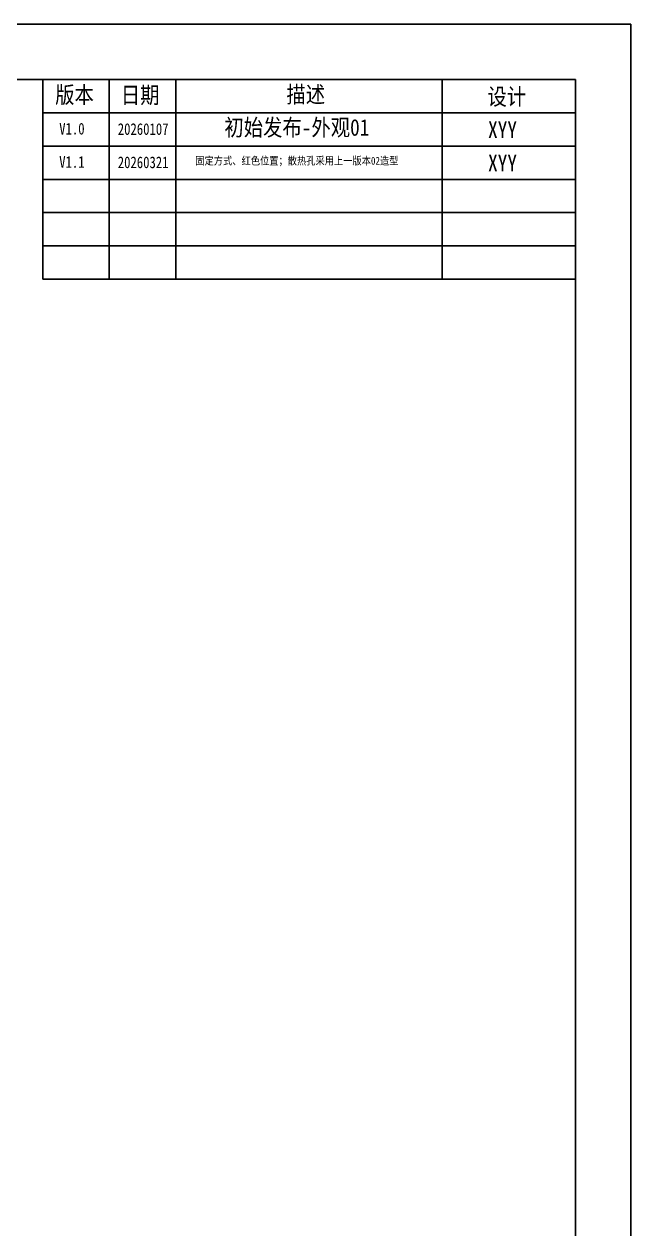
# Model space of a CAD drawing. Header units: millimetres. Extents: x -177 to 18421, y -5017 to 3255.
# Drawn here: x 16339 to 16612, y 1457 to 2000 of the extents above; entities that cross this region are included whole.
import ezdxf

# ---------------------------------------------------------------- set-up
doc = ezdxf.new("R2010")
doc.units = ezdxf.units.MM
doc.header["$LTSCALE"] = 46.255
doc.layers.get('0').update_dxf_attribs({"linetype": 'CONTINUOUS'})
doc.styles.get("Standard").update_dxf_attribs({"font": 'txt', "width": 0.85})
doc.styles.add('TEXTSTYLE_1', font='gdt', dxfattribs={"width": 0.8})

msp = doc.modelspace()

# ---------------------------------------------------------------- linework, layer by layer
at = {"color": 7, "linetype": 'Continuous'}
for p in [(15423.169, 2000.458), (16612.169, 1159.458)]:
    msp.add_line(p, (16612.169, 2000.458), dxfattribs=at)
for p, q in [((16377.169, 1975.458), (16377.169, 1930.458)), ((16407.169, 1975.458), (16407.169, 1930.458)), ((16527.169, 1975.458), (16527.169, 1930.458)), ((16347.169, 1930.458), (16347.169, 1915.458)), ((16377.169, 1930.458), (16377.169, 1885.458)), ((16407.169, 1930.458), (16407.169, 1885.458)), ((16527.169, 1930.458), (16527.169, 1885.458)), ((16587.169, 1885.458), (16587.169, 1930.458)), ((16347.169, 1900.458), (16347.169, 1915.458)), ((16347.169, 1915.458), (16587.169, 1915.458)), ((16587.169, 1900.458), (16347.169, 1900.458)), ((16347.169, 1900.458), (16347.169, 1885.458)), ((16347.169, 1885.458), (16587.169, 1885.458))]:
    msp.add_line(p, q)
msp.add_lwpolyline([(15448.169, 1184.458), (16587.169, 1184.458), (16587.169, 1975.458), (15448.169, 1975.458)], close=True, dxfattribs=at)
for points in [[(16587.169, 1945.458), (16347.169, 1945.458), (16347.169, 1930.458), (16587.169, 1930.458), (16587.169, 1975.458), (16347.169, 1975.458), (16347.169, 1960.458)], [(16347.169, 1945.458), (16347.169, 1960.458), (16587.169, 1960.458)]]:
    msp.add_lwpolyline(points)

# ---------------------------------------------------------------- texts
at = {"lineweight": -3, "char_height": 7.5163, "width": 32.26492, "attachment_point": 5}
for s, insert in [('{\\fSimSun|b0|i0|c134|p54;版本}', (16361.509, 1968.146)), ('{\\fSimSun|b0|i0|c134|p54;日期}', (16391.061, 1968.042)), ('{\\fSimSun|b0|i0|c134|p54;描述}', (16465.669, 1968.35)), ('{\\fSimSun|b0|i0|c134|p54;设计}', (16556.251, 1967.335)), ('{\\fSimSun|b0|i0|c134|p54;XYY}', (16554.334, 1952.903)), ('{\\fSimSun|b0|i0|c134|p54;XYY}', (16554.334, 1937.903))]:
    msp.add_mtext(s, dxfattribs=dict(at, insert=insert))
at = {"char_height": 5.25, "width": 18.95171, "attachment_point": 1, "style": 'TEXTSTYLE_1'}
for s, insert in [('{\\fSimSun|b0|i0|c0|p2;V1.0}', (16354.603, 1955.94)), ('{\\fSimSun|b0|i0|c0|p54;V1.\\fSimSun|b0|i0|c134|p54;1}', (16354.603, 1940.94))]:
    msp.add_mtext(s, dxfattribs=dict(at, insert=insert))
at = {"color": 0, "char_height": 5.25, "width": 28.21107, "attachment_point": 1, "style": 'TEXTSTYLE_1'}
for s, insert in [('{\\fSimSun|b0|i0|c134|p54;20260107}', (16380.993, 1955.781)), ('{\\fSimSun|b0|i0|c134|p54;20260321}', (16380.993, 1940.781))]:
    msp.add_mtext(s, dxfattribs=dict(at, insert=insert))
at = {"color": 7, "lineweight": -3, "insert": (16461.678, 1953.455), "char_height": 7.5163, "width": 79.37139, "attachment_point": 5}
msp.add_mtext('{\\fSimSun|b0|i0|c134|p54;初始发布-外观01}', dxfattribs=at)
at = {"color": 1, "lineweight": -3, "insert": (16461.678, 1938.455), "char_height": 3.5, "width": 112.77959, "attachment_point": 5}
msp.add_mtext('{\\fSimSun|b0|i0|c134|p54;固定方式、红色位置；散热孔采用上一版本02造型}', dxfattribs=at)

doc.saveas('drawing.dxf')
